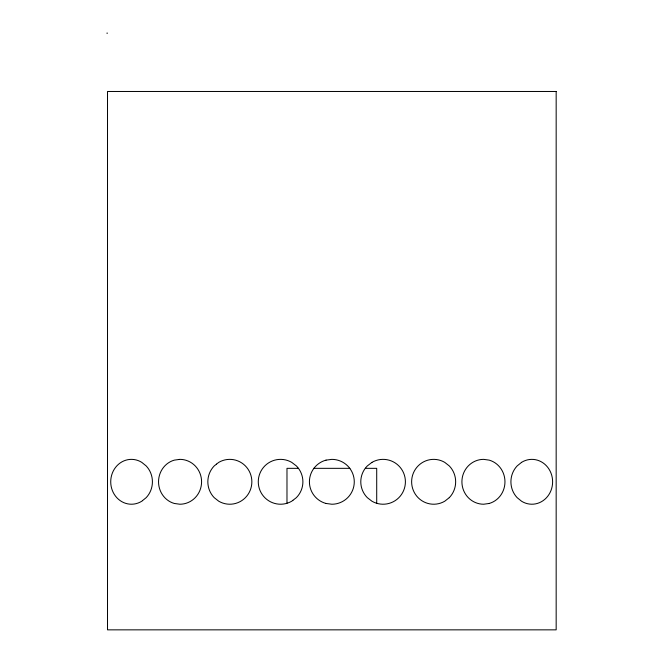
<?xml version="1.0" encoding="UTF-8"?>
<svg xmlns="http://www.w3.org/2000/svg" width="663" height="663" viewBox="0 0 663 663"><rect width="100%" height="100%" fill="white"/><g stroke="black" fill="none" stroke-linecap="round" stroke-linejoin="round"><path stroke-width="0.99" d="M326.039 460.13L331.84 459.368A22.434 22.426 -90 0 1 354.274 481.794A22.434 22.426 -90 0 1 331.84 504.236L326.039 503.466M106.834 33.15L107.514 33.15M298.325 468.335L286.98 468.335L286.98 503.2M313.79 468.335L349.89 468.335M365.363 468.335L376.708 468.335L376.708 503.2M326.063 503.474A22.434 22.426 -90 0 1 326.063 460.122M142.479 500.648L141.783 501.22A22.434 20.702 -90 0 1 115.569 496.214A22.434 20.702 -90 0 1 115.569 467.374A22.434 20.702 -90 0 1 141.783 462.368L146.175 465.932A22.409 21.249 -90 0 1 146.175 497.656L142.479 500.648M521.541 462.368L517.157 465.932A22.409 21.257 -90 0 0 517.157 497.656L521.541 501.22A22.434 20.719 -90 0 0 547.771 496.214A22.434 20.719 -90 0 0 547.771 467.374A22.434 20.719 -90 0 0 521.541 462.368M216.486 464.133L214.215 465.932A22.409 21.705 -90 0 0 214.215 497.656L218.749 501.22A22.434 22.07 -90 0 0 246.694 496.214A22.434 22.07 -90 0 0 246.694 467.374A22.434 22.07 -90 0 0 218.749 462.368L216.486 464.133M449.282 497.656L444.749 501.22A22.434 22.078 -90 0 1 416.795 496.214A22.434 22.078 -90 0 1 416.795 467.374A22.434 22.078 -90 0 1 444.749 462.368L449.282 465.932A22.409 21.713 -90 0 1 449.282 497.656M292.872 500.341L291.728 501.22A22.434 22.302 -90 0 1 263.493 496.214A22.434 22.302 -90 0 1 263.493 467.374A22.434 22.302 -90 0 1 291.728 462.368L296.378 465.932A22.434 22.302 -90 0 1 296.328 497.681L292.872 500.341M371.951 462.368L367.31 465.932A22.434 22.302 -90 0 0 367.352 497.681L371.951 501.22A22.434 22.302 -90 0 0 400.187 496.214A22.434 22.302 -90 0 0 400.187 467.374A22.434 22.302 -90 0 0 371.951 462.368M179.093 459.467L174.319 460.13A22.434 21.266 -90 0 0 158.54 481.794A22.434 21.266 -90 0 0 174.319 503.466L179.839 504.228A22.434 21.73 -90 0 0 201.585 481.794A22.434 21.73 -90 0 0 179.839 459.36L179.093 459.467M489.178 503.466L483.667 504.228A22.434 21.738 -90 0 1 461.912 481.794A22.434 21.738 -90 0 1 483.667 459.36L489.178 460.13A22.434 21.282 -90 0 1 504.966 481.794A22.434 21.282 -90 0 1 489.186 503.466M556.166 91.477L107.514 91.477L107.514 629.85L556.166 629.85L556.166 91.477"/></g></svg>
